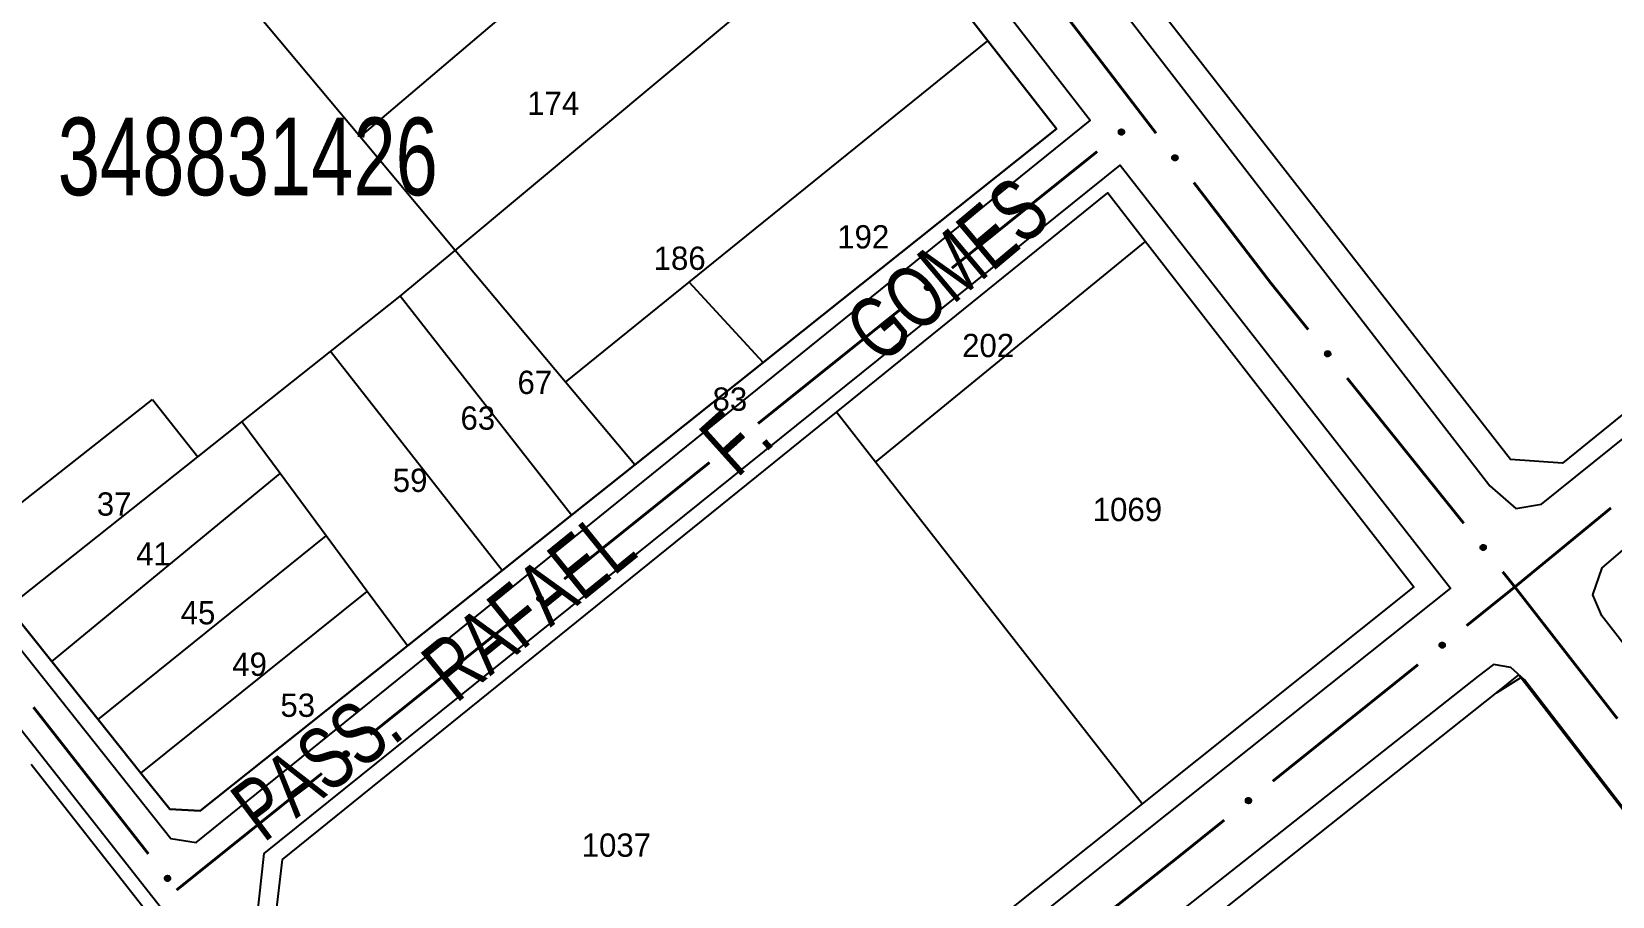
# Model space of a CAD drawing. Extents: x 200123 to 201542, y 4839549 to 4841240.
# Drawn here: x 200697.9 to 200799.7, y 4840211.2 to 4840266.9 of the extents above; entities that cross this region are included whole.
import ezdxf
from ezdxf.enums import TextEntityAlignment as Align

# ---------------------------------------------------------------- set-up
doc = ezdxf.new("R2010")
doc.units = 0
doc.header["$LTSCALE"] = 1.5
doc.header["$MEASUREMENT"] = 0
for name, color, linetype in [('CD_MALHA_LOTES', 7, 'CONTINUOUS'), ('CD_TXT_QUADRA', 2, 'CONTINUOUS'), ('RU-QUADRA', 210, 'CONTINUOUS'), ('SV-EIXO-RUA-PAV', 20, 'CONTINUOUS'), ('SV-RUA-PAVIM', 7, 'CONTINUOUS'), ('SV-TXT-RUA-PAV', 7, 'CONTINUOUS'), ('Th_NmrPort', 1, 'CONTINUOUS')]:
    doc.layers.add(name, color=color, linetype=linetype)
doc.styles.add('ARIAL', font='ARIAL.SHX')

msp = doc.modelspace()

# ---------------------------------------------------------------- linework, layer by layer
at = {"layer": 'CD_MALHA_LOTES', "linetype": 'Continuous', "flags": 128}
for points in [[(200819.19, 4840379.8), (200821.6, 4840379.56), (200878.06, 4840308.22), (200877.69, 4840304.9), (200796.49, 4840239.08), (200793.13, 4840239.31), (200738.29, 4840309.71), (200738.3, 4840312.93)], [(200719.07, 4840260.1), (200746.31, 4840283.24)], [(200725.19, 4840252.77), (200752.36, 4840275.46)], [(200752.36, 4840275.46), (200759.49, 4840266.28)], [(200719.07, 4840260.1), (200709.88, 4840271.11)], [(200740.26, 4840250.74), (200759.49, 4840266.28)], [(200759.49, 4840266.28), (200763.91, 4840260.6)], [(200763.91, 4840260.6), (200745.02, 4840245.55)], [(200725.19, 4840252.77), (200719.07, 4840260.1)], [(200749.74, 4840242.35), (200767.22, 4840256.48)], [(200767.22, 4840256.48), (200769.64, 4840253.36)], [(200752.25, 4840239.14), (200769.64, 4840253.36)], [(200769.64, 4840253.36), (200786.91, 4840231.11)], [(200721.65, 4840249.82), (200725.19, 4840252.77)], [(200732.3, 4840244.3), (200725.19, 4840252.77)], [(200732.3, 4840244.3), (200740.26, 4840250.74)], [(200745.02, 4840245.55), (200740.26, 4840250.74)], [(200717.18, 4840246.27), (200721.65, 4840249.82)], [(200732.68, 4840235.72), (200721.65, 4840249.82)], [(200711.47, 4840241.74), (200717.18, 4840246.27)], [(200728.23, 4840232.17), (200717.18, 4840246.27)], [(200745.02, 4840245.55), (200736.77, 4840238.97)], [(200736.77, 4840238.97), (200732.3, 4840244.3)], [(200693.45, 4840233.53), (200705.71, 4840243.17)], [(200705.71, 4840243.17), (200708.64, 4840239.49)], [(200714.09, 4840213.54), (200749.74, 4840242.35)], [(200752.25, 4840239.14), (200749.74, 4840242.35)], [(200708.64, 4840239.49), (200711.47, 4840241.74)], [(200713.94, 4840238.4), (200711.47, 4840241.74)], [(200696.43, 4840229.8), (200708.64, 4840239.49)], [(200769.43, 4840217.14), (200752.25, 4840239.14)], [(200699.23, 4840226.3), (200713.94, 4840238.4)], [(200716.9, 4840234.39), (200713.94, 4840238.4)], [(200736.77, 4840238.97), (200732.68, 4840235.72)], [(200732.68, 4840235.72), (200728.23, 4840232.17)], [(200702.21, 4840222.57), (200716.9, 4840234.39)], [(200719.54, 4840230.81), (200716.9, 4840234.39)], [(200728.23, 4840232.17), (200722.13, 4840227.31)], [(200786.91, 4840231.11), (200769.43, 4840217.14)], [(200704.97, 4840219.11), (200719.54, 4840230.81)], [(200722.13, 4840227.31), (200719.54, 4840230.81)], [(200699.23, 4840226.3), (200696.43, 4840229.8)], [(200722.13, 4840227.31), (200708.79, 4840216.68), (200706.83, 4840216.79), (200704.97, 4840219.11)], [(200702.21, 4840222.57), (200699.23, 4840226.3)], [(200750.56, 4840191.18), (200792.24, 4840224.27), (200793.85, 4840225.28), (200835.57, 4840171.2), (200836.24, 4840169.89), (200815.32, 4840147.11), (200799.43, 4840129.15)], [(200704.97, 4840219.11), (200702.21, 4840222.57)], [(200697.9, 4840219.69), (200705, 4840210.62)], [(200769.43, 4840217.14), (200745.55, 4840198.05)], [(200713.48, 4840208.43), (200714.09, 4840213.54)]]:
    msp.add_lwpolyline(points, dxfattribs=at)
at = {"layer": 'RU-QUADRA', "linetype": 'Continuous', "flags": 128}
for points in [[(200819.19, 4840379.8), (200821.6, 4840379.56), (200878.06, 4840308.22), (200877.69, 4840304.9), (200796.49, 4840239.08), (200793.13, 4840239.31), (200738.29, 4840309.71), (200738.3, 4840312.93)], [(200730.29, 4840303.86), (200728.07, 4840304.27), (200701.06, 4840281.7), (200685.75, 4840268.91), (200673.41, 4840258.6), (200693.45, 4840233.53), (200696.43, 4840229.8), (200699.23, 4840226.3), (200702.21, 4840222.57), (200704.97, 4840219.11), (200706.83, 4840216.79), (200708.79, 4840216.68), (200722.13, 4840227.31), (200728.23, 4840232.17), (200732.68, 4840235.72), (200736.77, 4840238.97), (200745.02, 4840245.55), (200763.91, 4840260.6), (200759.49, 4840266.28), (200752.36, 4840275.46), (200746.31, 4840283.24), (200737.52, 4840294.56)]]:
    msp.add_lwpolyline(points, close=True, dxfattribs=at)
for points in [[(200697.9, 4840219.69), (200705, 4840210.62), (200712.93, 4840200.51), (200714.11, 4840199.01), (200718.4, 4840202.3), (200713.48, 4840208.43), (200714.09, 4840213.54), (200749.74, 4840242.35), (200767.22, 4840256.48), (200769.64, 4840253.36), (200786.91, 4840231.11), (200769.43, 4840217.14), (200745.55, 4840198.05), (200741.79, 4840195.04), (200737.1, 4840191.29), (200733.55, 4840188.46), (200729.99, 4840185.61), (200726.64, 4840182.93), (200723.19, 4840180.17), (200720.09, 4840177.7), (200717.08, 4840175.29), (200713.73, 4840172.61), (200701.74, 4840163.03), (200693.32, 4840173.88)], [(200815.32, 4840147.11), (200799.43, 4840129.15), (200792.64, 4840121.47), (200785.81, 4840113.74), (200780.94, 4840108.24), (200776.08, 4840102.74), (200768.16, 4840093.79), (200761.62, 4840086.4), (200754.96, 4840094.74), (200741.15, 4840112.02), (200706.27, 4840156.33), (200711.93, 4840160.52), (200718.93, 4840166.08), (200722.77, 4840169.13), (200726.25, 4840171.89), (200730.64, 4840175.37), (200734.06, 4840178.09), (200737.37, 4840180.72), (200741.04, 4840183.63), (200744.33, 4840186.24), (200750.56, 4840191.18), (200792.24, 4840224.27), (200793.67, 4840225.45), (200835.56, 4840171.21)]]:
    msp.add_lwpolyline(points, dxfattribs=at)
at = {"layer": 'SV-EIXO-RUA-PAV', "const_width": 0.18}
for points in [[(200763.92, 4840268.68), (200770.319352, 4840260.324129)], [(200757.174459, 4840251.636795), (200766.53342, 4840259.147444)], [(200772.751446, 4840257.148453), (200777.615635, 4840250.797101)], [(200777.615635, 4840250.797101), (200777.69, 4840250.7)], [(200777.69, 4840250.7), (200780.117077, 4840247.675797)], [(200744.695844, 4840241.622596), (200754.054805, 4840249.133245)], [(200782.620707, 4840244.556207), (200790.131596, 4840235.197439)], [(200732.217229, 4840231.608397), (200741.57619, 4840239.119046)], [(200793.42, 4840231.1), (200799.608937, 4840236.188272)], [(200792.635226, 4840232.07785), (200793.261133, 4840231.297952)], [(200792.649567, 4840230.481603), (200793.42, 4840231.1)], [(200793.261133, 4840231.297952), (200793.42, 4840231.1)], [(200793.42, 4840231.1), (200800.017743, 4840222.617654)], [(200790.310001, 4840228.603723), (200792.649567, 4840230.481603)], [(200719.738615, 4840221.594199), (200729.097576, 4840229.104848)], [(200777.832318, 4840218.588363), (200787.19058, 4840226.099883)], [(200705.444902, 4840213.906819), (200698.046079, 4840223.354433)], [(200707.26, 4840211.58), (200716.618961, 4840219.090649)], [(200771.63, 4840213.61), (200774.712897, 4840216.084524)], [(200765.323572, 4840208.61195), (200771.593295, 4840213.580911)], [(200771.593295, 4840213.580911), (200771.63, 4840213.61)]]:
    msp.add_lwpolyline(points, dxfattribs=at)
at = {"layer": 'SV-EIXO-RUA-PAV'}
for points in [[(200767.91229, 4840260.395144), (200767.916928, 4840260.443832), (200767.930869, 4840260.484729), (200767.952315, 4840260.515492), (200767.978354, 4840260.537735), (200768.007557, 4840260.55749), (200768.041393, 4840260.570912), (200768.082247, 4840260.57749), (200768.131121, 4840260.573181), (200768.172077, 4840260.556146), (200768.203362, 4840260.536734), (200768.228119, 4840260.510917), (200768.246835, 4840260.482227), (200768.259614, 4840260.446619), (200768.265876, 4840260.405152), (200768.260354, 4840260.356112), (200768.246411, 4840260.316112), (200768.224886, 4840260.286901), (200768.198774, 4840260.262176), (200768.168719, 4840260.242365), (200768.135429, 4840260.229382), (200768.093666, 4840260.223152), (200768.045337, 4840260.229244), (200768.005283, 4840260.242695), (200767.975777, 4840260.263804), (200767.952014, 4840260.290059), (200767.931844, 4840260.319108), (200767.916936, 4840260.352559), (200767.91229, 4840260.395144)], [(200771.535433, 4840258.917293), (200771.584003, 4840258.911552), (200771.624573, 4840258.896686), (200771.654841, 4840258.874547), (200771.676487, 4840258.84801), (200771.695575, 4840258.818366), (200771.708225, 4840258.784234), (200771.713874, 4840258.743241), (200771.708457, 4840258.694478), (200771.690496, 4840258.653919), (200771.67038, 4840258.623083), (200771.644008, 4840258.598918), (200771.6149, 4840258.580858), (200771.579011, 4840258.56889), (200771.537412, 4840258.563571), (200771.488511, 4840258.570205), (200771.448837, 4840258.585053), (200771.420122, 4840258.607235), (200771.395997, 4840258.633901), (200771.376873, 4840258.664398), (200771.364648, 4840258.697975), (200771.359368, 4840258.739868), (200771.366555, 4840258.788046), (200771.380912, 4840258.827785), (200771.402685, 4840258.856804), (200771.429473, 4840258.879965), (200771.458972, 4840258.899471), (200771.492754, 4840258.913615), (200771.535433, 4840258.917293)], [(200755.433676, 4840250.380945), (200755.438313, 4840250.429633), (200755.452255, 4840250.47053), (200755.4737, 4840250.501293), (200755.499739, 4840250.523536), (200755.528942, 4840250.543292), (200755.562778, 4840250.556713), (200755.603633, 4840250.563291), (200755.652506, 4840250.558982), (200755.693462, 4840250.541947), (200755.724747, 4840250.522535), (200755.749504, 4840250.496719), (200755.76822, 4840250.468028), (200755.781, 4840250.43242), (200755.787261, 4840250.390953), (200755.781739, 4840250.341914), (200755.767796, 4840250.301913), (200755.746272, 4840250.272703), (200755.72016, 4840250.247978), (200755.690105, 4840250.228166), (200755.656814, 4840250.215183), (200755.615052, 4840250.208953), (200755.566722, 4840250.215045), (200755.526668, 4840250.228496), (200755.497163, 4840250.249605), (200755.4734, 4840250.27586), (200755.453229, 4840250.304909), (200755.438321, 4840250.338361), (200755.433676, 4840250.380945)], [(200781.364813, 4840246.296958), (200781.413501, 4840246.292322), (200781.454398, 4840246.278382), (200781.485162, 4840246.256937), (200781.507405, 4840246.230898), (200781.527162, 4840246.201696), (200781.540584, 4840246.16786), (200781.547163, 4840246.127006), (200781.542855, 4840246.078132), (200781.525821, 4840246.037176), (200781.50641, 4840246.005891), (200781.480594, 4840245.981133), (200781.451905, 4840245.962416), (200781.416296, 4840245.949636), (200781.374829, 4840245.943373), (200781.32579, 4840245.948894), (200781.285789, 4840245.962836), (200781.256578, 4840245.98436), (200781.231853, 4840246.010471), (200781.212041, 4840246.040526), (200781.199056, 4840246.073816), (200781.192825, 4840246.115578), (200781.198916, 4840246.163908), (200781.212366, 4840246.203962), (200781.233474, 4840246.233468), (200781.259729, 4840246.257232), (200781.288777, 4840246.277403), (200781.322228, 4840246.292312), (200781.364813, 4840246.296958)], [(200742.955061, 4840240.366747), (200742.959698, 4840240.415435), (200742.97364, 4840240.456331), (200742.995086, 4840240.487095), (200743.021125, 4840240.509338), (200743.050327, 4840240.529093), (200743.084164, 4840240.542515), (200743.125018, 4840240.549093), (200743.173891, 4840240.544784), (200743.214848, 4840240.527748), (200743.246132, 4840240.508337), (200743.270889, 4840240.48252), (200743.289605, 4840240.45383), (200743.302385, 4840240.418221), (200743.308647, 4840240.376754), (200743.303124, 4840240.327715), (200743.289181, 4840240.287715), (200743.267657, 4840240.258504), (200743.241545, 4840240.233779), (200743.21149, 4840240.213968), (200743.178199, 4840240.200984), (200743.136437, 4840240.194755), (200743.088107, 4840240.200846), (200743.048053, 4840240.214297), (200743.018548, 4840240.235406), (200742.994785, 4840240.261662), (200742.974614, 4840240.29071), (200742.959706, 4840240.324162), (200742.955061, 4840240.366747)], [(200791.379332, 4840233.818601), (200791.42802, 4840233.813965), (200791.468917, 4840233.800024), (200791.499681, 4840233.778579), (200791.521924, 4840233.75254), (200791.54168, 4840233.723338), (200791.555103, 4840233.689502), (200791.561682, 4840233.648648), (200791.557374, 4840233.599775), (200791.54034, 4840233.558818), (200791.520929, 4840233.527533), (200791.495113, 4840233.502775), (200791.466423, 4840233.484058), (200791.430815, 4840233.471278), (200791.389348, 4840233.465015), (200791.340309, 4840233.470536), (200791.300308, 4840233.484478), (200791.271097, 4840233.506002), (200791.246371, 4840233.532113), (200791.226559, 4840233.562168), (200791.213575, 4840233.595458), (200791.207344, 4840233.63722), (200791.213435, 4840233.68555), (200791.226885, 4840233.725604), (200791.247993, 4840233.75511), (200791.274248, 4840233.778874), (200791.303296, 4840233.799045), (200791.336747, 4840233.813954), (200791.379332, 4840233.818601)], [(200730.476446, 4840230.352548), (200730.481084, 4840230.401236), (200730.495025, 4840230.442133), (200730.516471, 4840230.472896), (200730.54251, 4840230.495139), (200730.571713, 4840230.514894), (200730.605549, 4840230.528316), (200730.646403, 4840230.534894), (200730.695277, 4840230.530585), (200730.736233, 4840230.51355), (200730.767518, 4840230.494138), (200730.792275, 4840230.468321), (200730.810991, 4840230.439631), (200730.82377, 4840230.404023), (200730.830032, 4840230.362556), (200730.82451, 4840230.313516), (200730.810567, 4840230.273516), (200730.789042, 4840230.244305), (200730.76293, 4840230.21958), (200730.732875, 4840230.199769), (200730.699585, 4840230.186785), (200730.657822, 4840230.180556), (200730.609493, 4840230.186648), (200730.569439, 4840230.200099), (200730.539933, 4840230.221207), (200730.51617, 4840230.247463), (200730.496, 4840230.276512), (200730.481092, 4840230.309963), (200730.476446, 4840230.352548)], [(200788.569335, 4840227.347712), (200788.573967, 4840227.3964), (200788.587905, 4840227.437298), (200788.609348, 4840227.468063), (200788.635385, 4840227.490309), (200788.664586, 4840227.510067), (200788.698421, 4840227.523492), (200788.739275, 4840227.530073), (200788.788149, 4840227.525769), (200788.829106, 4840227.508737), (200788.860393, 4840227.489329), (200788.885152, 4840227.463514), (200788.903871, 4840227.434826), (200788.916654, 4840227.399218), (200788.92292, 4840227.357752), (200788.917402, 4840227.308712), (200788.903463, 4840227.268711), (200788.881941, 4840227.239498), (200788.855831, 4840227.214771), (200788.825778, 4840227.194956), (200788.792489, 4840227.18197), (200788.750727, 4840227.175736), (200788.702397, 4840227.181824), (200788.662341, 4840227.195271), (200788.632834, 4840227.216377), (200788.609069, 4840227.24263), (200788.588895, 4840227.271677), (200788.573984, 4840227.305127), (200788.569335, 4840227.347712)], [(200717.997831, 4840220.338349), (200718.002469, 4840220.387037), (200718.01641, 4840220.427934), (200718.037856, 4840220.458697), (200718.063895, 4840220.48094), (200718.093098, 4840220.500696), (200718.126934, 4840220.514117), (200718.167789, 4840220.520695), (200718.216662, 4840220.516386), (200718.257618, 4840220.499351), (200718.288903, 4840220.479939), (200718.31366, 4840220.454123), (200718.332376, 4840220.425432), (200718.345156, 4840220.389824), (200718.351417, 4840220.348357), (200718.345895, 4840220.299318), (200718.331952, 4840220.259317), (200718.310428, 4840220.230106), (200718.284316, 4840220.205382), (200718.25426, 4840220.18557), (200718.22097, 4840220.172587), (200718.179208, 4840220.166357), (200718.130878, 4840220.172449), (200718.090824, 4840220.1859), (200718.061319, 4840220.207009), (200718.037556, 4840220.233264), (200718.017385, 4840220.262313), (200718.002477, 4840220.295765), (200717.997831, 4840220.338349)], [(200776.091651, 4840217.332352), (200776.096284, 4840217.381041), (200776.110222, 4840217.421939), (200776.131665, 4840217.452704), (200776.157702, 4840217.474949), (200776.186903, 4840217.494707), (200776.220738, 4840217.508132), (200776.261592, 4840217.514714), (200776.310466, 4840217.510409), (200776.351423, 4840217.493378), (200776.38271, 4840217.473969), (200776.407469, 4840217.448155), (200776.426188, 4840217.419466), (200776.438971, 4840217.383859), (200776.445236, 4840217.342393), (200776.439719, 4840217.293353), (200776.425779, 4840217.253351), (200776.404258, 4840217.224138), (200776.378148, 4840217.199411), (200776.348095, 4840217.179597), (200776.314805, 4840217.16661), (200776.273044, 4840217.160377), (200776.224714, 4840217.166464), (200776.184658, 4840217.179912), (200776.155151, 4840217.201018), (200776.131385, 4840217.227271), (200776.111212, 4840217.256318), (200776.096301, 4840217.289768), (200776.091651, 4840217.332352)], [(200706.679962, 4840212.151224), (200706.631332, 4840212.15644), (200706.590604, 4840212.170867), (200706.560098, 4840212.192677), (200706.538167, 4840212.218979), (200706.51876, 4840212.248415), (200706.505741, 4840212.282408), (200706.49965, 4840212.323338), (200706.50454, 4840212.372157), (200706.522061, 4840212.412907), (200706.541843, 4840212.443959), (200706.567952, 4840212.468407), (200706.596863, 4840212.486781), (200706.632621, 4840212.499136), (200706.67416, 4840212.504904), (200706.72313, 4840212.498799), (200706.762961, 4840212.484382), (200706.791914, 4840212.462511), (200706.816327, 4840212.436107), (200706.835779, 4840212.405818), (200706.848366, 4840212.372376), (200706.854099, 4840212.330542), (200706.847432, 4840212.282289), (200706.833506, 4840212.242397), (200706.812048, 4840212.213145), (200706.785512, 4840212.189696), (200706.756225, 4840212.169872), (200706.722599, 4840212.155363), (200706.679962, 4840212.151224)]]:
    msp.add_lwpolyline(points, close=True, dxfattribs=at)
for points in [[(200767.91229, 4840260.395144), (200768.082247, 4840260.57749)], [(200767.915894, 4840260.421562), (200768.056316, 4840260.569244)], [(200767.916394, 4840260.372975), (200768.105113, 4840260.571663)], [(200767.916928, 4840260.443832), (200768.041393, 4840260.570912)], [(200767.916936, 4840260.352559), (200768.131121, 4840260.573181)], [(200767.924774, 4840260.46718), (200768.018188, 4840260.557891)], [(200767.928167, 4840260.338684), (200768.147748, 4840260.562138)], [(200767.930869, 4840260.484729), (200768.007557, 4840260.55749)], [(200767.931844, 4840260.319108), (200768.172077, 4840260.556146)], [(200767.944197, 4840260.307808), (200768.182724, 4840260.544717)], [(200767.952014, 4840260.290059), (200768.203362, 4840260.536734)], [(200767.966192, 4840260.278221), (200768.216004, 4840260.520687)], [(200767.975777, 4840260.263804), (200768.228119, 4840260.510917)], [(200767.993718, 4840260.254821), (200768.235437, 4840260.494292)], [(200768.005283, 4840260.242695), (200768.246835, 4840260.482227)], [(200768.027629, 4840260.236546), (200768.250192, 4840260.460645)], [(200768.045337, 4840260.229244), (200768.259614, 4840260.446619)], [(200768.071539, 4840260.229794), (200768.260691, 4840260.423581)], [(200768.093666, 4840260.223152), (200768.265876, 4840260.405152)], [(200768.117353, 4840260.231569), (200768.257355, 4840260.375414)], [(200768.135429, 4840260.229382), (200768.260354, 4840260.356112)], [(200768.155061, 4840260.239085), (200768.248685, 4840260.331715)], [(200768.168719, 4840260.242365), (200768.246411, 4840260.316112)], [(200771.359368, 4840258.739868), (200771.537412, 4840258.563571)], [(200771.364648, 4840258.697975), (200771.488511, 4840258.570205)], [(200771.366511, 4840258.761839), (200771.555954, 4840258.568337)], [(200771.366555, 4840258.788046), (200771.579011, 4840258.56889)], [(200771.367245, 4840258.715996), (200771.507876, 4840258.572765)], [(200771.373904, 4840258.678127), (200771.464385, 4840258.582425)], [(200771.374258, 4840258.805584), (200771.593247, 4840258.577991)], [(200771.376873, 4840258.664398), (200771.448837, 4840258.585053)], [(200771.380912, 4840258.827785), (200771.6149, 4840258.580858)], [(200771.393298, 4840258.839071), (200771.627221, 4840258.591979)], [(200771.402685, 4840258.856804), (200771.644008, 4840258.598918)], [(200771.417316, 4840258.866059), (200771.65405, 4840258.610808)], [(200771.429473, 4840258.879965), (200771.67038, 4840258.623083)], [(200771.447395, 4840258.887377), (200771.678829, 4840258.643534)], [(200771.458972, 4840258.899471), (200771.690496, 4840258.653919)], [(200771.478627, 4840258.902702), (200771.697039, 4840258.678106)], [(200771.492754, 4840258.913615), (200771.708457, 4840258.694478)], [(200771.513177, 4840258.913693), (200771.707529, 4840258.720513)], [(200771.535433, 4840258.917293), (200771.713874, 4840258.743241)], [(200771.561762, 4840258.913091), (200771.706219, 4840258.769353)], [(200771.584003, 4840258.911552), (200771.708225, 4840258.784234)], [(200771.607167, 4840258.903177), (200771.695734, 4840258.807729)], [(200771.624573, 4840258.896686), (200771.695575, 4840258.818366)], [(200755.433676, 4840250.380945), (200755.603633, 4840250.563291)], [(200755.437279, 4840250.407363), (200755.577701, 4840250.555045)], [(200755.43778, 4840250.358777), (200755.626498, 4840250.557464)], [(200755.438313, 4840250.429633), (200755.562778, 4840250.556713)], [(200755.438321, 4840250.338361), (200755.652506, 4840250.558982)], [(200755.44616, 4840250.452981), (200755.539573, 4840250.543692)], [(200755.449553, 4840250.324485), (200755.669133, 4840250.547939)], [(200755.452255, 4840250.47053), (200755.528942, 4840250.543292)], [(200755.453229, 4840250.304909), (200755.693462, 4840250.541947)], [(200755.465583, 4840250.29361), (200755.704109, 4840250.530518)], [(200755.4734, 4840250.27586), (200755.724747, 4840250.522535)], [(200755.487577, 4840250.264022), (200755.73739, 4840250.506489)], [(200755.497163, 4840250.249605), (200755.749504, 4840250.496719)], [(200755.515103, 4840250.240623), (200755.756822, 4840250.480094)], [(200755.526668, 4840250.228496), (200755.76822, 4840250.468028)], [(200755.549015, 4840250.222348), (200755.771578, 4840250.446446)], [(200755.566722, 4840250.215045), (200755.781, 4840250.43242)], [(200755.592924, 4840250.215596), (200755.782076, 4840250.409382)], [(200755.615052, 4840250.208953), (200755.787261, 4840250.390953)], [(200755.638739, 4840250.21737), (200755.77874, 4840250.361216)], [(200755.656814, 4840250.215183), (200755.781739, 4840250.341914)], [(200755.676446, 4840250.224887), (200755.77007, 4840250.317516)], [(200755.690105, 4840250.228166), (200755.767796, 4840250.301913)], [(200781.192825, 4840246.115578), (200781.374829, 4840245.943373)], [(200781.198916, 4840246.163908), (200781.416296, 4840245.949636)], [(200781.199467, 4840246.137706), (200781.393258, 4840245.948558)], [(200781.206218, 4840246.181615), (200781.430322, 4840245.959058)], [(200781.212366, 4840246.203962), (200781.451905, 4840245.962416)], [(200781.224492, 4840246.215527), (200781.463969, 4840245.973814)], [(200781.233474, 4840246.233468), (200781.480594, 4840245.981133)], [(200781.247891, 4840246.243054), (200781.490364, 4840245.993248)], [(200781.259729, 4840246.257232), (200781.50641, 4840246.005891)], [(200781.277478, 4840246.265049), (200781.514393, 4840246.026529)], [(200781.288777, 4840246.277403), (200781.525821, 4840246.037176)], [(200781.308353, 4840246.28108), (200781.531813, 4840246.061505)], [(200781.322228, 4840246.292312), (200781.542855, 4840246.078132)], [(200781.342644, 4840246.292854), (200781.541336, 4840246.10414)], [(200781.364813, 4840246.296958), (200781.547163, 4840246.127006)], [(200781.391231, 4840246.293356), (200781.538916, 4840246.152937)], [(200781.413501, 4840246.292322), (200781.540584, 4840246.16786)], [(200781.436849, 4840246.284476), (200781.527563, 4840246.191065)], [(200781.454398, 4840246.278382), (200781.527162, 4840246.201696)], [(200781.199056, 4840246.073816), (200781.32579, 4840245.948894)], [(200781.201243, 4840246.091891), (200781.345092, 4840245.951893)], [(200781.20876, 4840246.054184), (200781.301392, 4840245.960562)], [(200781.212041, 4840246.040526), (200781.285789, 4840245.962836)], [(200742.955061, 4840240.366747), (200743.125018, 4840240.549093)], [(200742.958664, 4840240.393165), (200743.099087, 4840240.540846)], [(200742.959165, 4840240.344578), (200743.147884, 4840240.543265)], [(200742.959698, 4840240.415435), (200743.084164, 4840240.542515)], [(200742.959706, 4840240.324162), (200743.173891, 4840240.544784)], [(200742.967545, 4840240.438782), (200743.060959, 4840240.529494)], [(200742.970938, 4840240.310286), (200743.190519, 4840240.533741)], [(200742.97364, 4840240.456331), (200743.050327, 4840240.529093)], [(200742.974614, 4840240.29071), (200743.214848, 4840240.527748)], [(200742.986968, 4840240.279411), (200743.225494, 4840240.51632)], [(200742.994785, 4840240.261662), (200743.246132, 4840240.508337)], [(200743.008963, 4840240.249823), (200743.258775, 4840240.49229)], [(200743.018548, 4840240.235406), (200743.270889, 4840240.48252)], [(200743.036489, 4840240.226424), (200743.278208, 4840240.465895)], [(200743.048053, 4840240.214297), (200743.289605, 4840240.45383)], [(200743.0704, 4840240.208149), (200743.292963, 4840240.432247)], [(200743.088107, 4840240.200846), (200743.302385, 4840240.418221)], [(200743.114309, 4840240.201397), (200743.303462, 4840240.395183)], [(200743.136437, 4840240.194755), (200743.308647, 4840240.376754)], [(200743.160124, 4840240.203172), (200743.300126, 4840240.347017)], [(200743.178199, 4840240.200984), (200743.303124, 4840240.327715)], [(200743.197832, 4840240.210688), (200743.291455, 4840240.303318)], [(200743.21149, 4840240.213968), (200743.289181, 4840240.287715)], [(200791.207344, 4840233.63722), (200791.389348, 4840233.465015)], [(200791.213435, 4840233.68555), (200791.430815, 4840233.471278)], [(200791.213575, 4840233.595458), (200791.340309, 4840233.470536)], [(200791.213986, 4840233.659348), (200791.407777, 4840233.4702)], [(200791.215762, 4840233.613533), (200791.359611, 4840233.473535)], [(200791.220737, 4840233.703257), (200791.444841, 4840233.4807)], [(200791.223279, 4840233.575826), (200791.315911, 4840233.482205)], [(200791.226559, 4840233.562168), (200791.300308, 4840233.484478)], [(200791.226885, 4840233.725604), (200791.466423, 4840233.484058)], [(200791.239011, 4840233.737169), (200791.478488, 4840233.495456)], [(200791.247993, 4840233.75511), (200791.495113, 4840233.502775)], [(200791.26241, 4840233.764696), (200791.504883, 4840233.51489)], [(200791.274248, 4840233.778874), (200791.520929, 4840233.527533)], [(200791.291997, 4840233.786691), (200791.528912, 4840233.548171)], [(200791.303296, 4840233.799045), (200791.54034, 4840233.558818)], [(200791.322872, 4840233.802722), (200791.546332, 4840233.583147)], [(200791.336747, 4840233.813954), (200791.557374, 4840233.599775)], [(200791.357163, 4840233.814496), (200791.555855, 4840233.625782)], [(200791.379332, 4840233.818601), (200791.561682, 4840233.648648)], [(200791.40575, 4840233.814998), (200791.553435, 4840233.674579)], [(200791.42802, 4840233.813965), (200791.555103, 4840233.689502)], [(200791.451368, 4840233.806118), (200791.542081, 4840233.712707)], [(200791.468917, 4840233.800024), (200791.54168, 4840233.723338)], [(200730.476446, 4840230.352548), (200730.646403, 4840230.534894)], [(200730.48005, 4840230.378966), (200730.620472, 4840230.526648)], [(200730.48055, 4840230.330379), (200730.669269, 4840230.529066)], [(200730.481084, 4840230.401236), (200730.605549, 4840230.528316)], [(200730.481092, 4840230.309963), (200730.695277, 4840230.530585)], [(200730.48893, 4840230.424584), (200730.582344, 4840230.515295)], [(200730.492323, 4840230.296088), (200730.711904, 4840230.519542)], [(200730.495025, 4840230.442133), (200730.571713, 4840230.514894)], [(200730.496, 4840230.276512), (200730.736233, 4840230.51355)], [(200730.508353, 4840230.265212), (200730.746879, 4840230.502121)], [(200730.51617, 4840230.247463), (200730.767518, 4840230.494138)], [(200730.530348, 4840230.235625), (200730.78016, 4840230.478091)], [(200730.539933, 4840230.221207), (200730.792275, 4840230.468321)], [(200730.557874, 4840230.212225), (200730.799593, 4840230.451696)], [(200730.569439, 4840230.200099), (200730.810991, 4840230.439631)], [(200730.591785, 4840230.19395), (200730.814348, 4840230.418048)], [(200730.609493, 4840230.186648), (200730.82377, 4840230.404023)], [(200730.635695, 4840230.187198), (200730.824847, 4840230.380985)], [(200730.657822, 4840230.180556), (200730.830032, 4840230.362556)], [(200730.681509, 4840230.188973), (200730.821511, 4840230.332818)], [(200730.699585, 4840230.186785), (200730.82451, 4840230.313516)], [(200730.719217, 4840230.196489), (200730.812841, 4840230.289119)], [(200730.732875, 4840230.199769), (200730.810567, 4840230.273516)], [(200788.569335, 4840227.347712), (200788.739275, 4840227.530073)], [(200788.572936, 4840227.37413), (200788.713344, 4840227.521825)], [(200788.573441, 4840227.325543), (200788.762141, 4840227.524248)], [(200788.573967, 4840227.3964), (200788.698421, 4840227.523492)], [(200788.573984, 4840227.305127), (200788.788149, 4840227.525769)], [(200788.581812, 4840227.419748), (200788.675217, 4840227.510468)], [(200788.585217, 4840227.291253), (200788.804777, 4840227.514727)], [(200788.587905, 4840227.437298), (200788.664586, 4840227.510067)], [(200788.588895, 4840227.271677), (200788.829106, 4840227.508737)], [(200788.60125, 4840227.260379), (200788.839754, 4840227.49731)], [(200788.609069, 4840227.24263), (200788.860393, 4840227.489329)], [(200788.623247, 4840227.230793), (200788.873037, 4840227.473283)], [(200788.632834, 4840227.216377), (200788.885152, 4840227.463514)], [(200788.650776, 4840227.207397), (200788.892472, 4840227.44689)], [(200788.662341, 4840227.195271), (200788.903871, 4840227.434826)], [(200788.684688, 4840227.189125), (200788.907231, 4840227.413243)], [(200788.702397, 4840227.181824), (200788.916654, 4840227.399218)], [(200788.728599, 4840227.182377), (200788.917733, 4840227.376181)], [(200788.750727, 4840227.175736), (200788.92292, 4840227.357752)], [(200788.774413, 4840227.184156), (200788.914401, 4840227.328014)], [(200788.792489, 4840227.18197), (200788.917402, 4840227.308712)], [(200788.81212, 4840227.191675), (200788.905735, 4840227.284314)], [(200788.825778, 4840227.194956), (200788.903463, 4840227.268711)], [(200717.997831, 4840220.338349), (200718.167789, 4840220.520695)], [(200718.001435, 4840220.364767), (200718.141857, 4840220.512449)], [(200718.001936, 4840220.316181), (200718.190654, 4840220.514868)], [(200718.002469, 4840220.387037), (200718.126934, 4840220.514117)], [(200718.002477, 4840220.295765), (200718.216662, 4840220.516386)], [(200718.010316, 4840220.410385), (200718.103729, 4840220.501096)], [(200718.013709, 4840220.281889), (200718.233289, 4840220.505343)], [(200718.01641, 4840220.427934), (200718.093098, 4840220.500696)], [(200718.017385, 4840220.262313), (200718.257618, 4840220.499351)], [(200718.029738, 4840220.251014), (200718.268265, 4840220.487922)], [(200718.037556, 4840220.233264), (200718.288903, 4840220.479939)], [(200718.051733, 4840220.221426), (200718.301546, 4840220.463893)], [(200718.061319, 4840220.207009), (200718.31366, 4840220.454123)], [(200718.079259, 4840220.198027), (200718.320978, 4840220.437497)], [(200718.090824, 4840220.1859), (200718.332376, 4840220.425432)], [(200718.113171, 4840220.179752), (200718.335734, 4840220.40385)], [(200718.130878, 4840220.172449), (200718.345156, 4840220.389824)], [(200718.15708, 4840220.172999), (200718.346232, 4840220.366786)], [(200718.179208, 4840220.166357), (200718.351417, 4840220.348357)], [(200718.202894, 4840220.174774), (200718.342896, 4840220.31862)], [(200718.22097, 4840220.172587), (200718.345895, 4840220.299318)], [(200718.240602, 4840220.182291), (200718.334226, 4840220.27492)], [(200718.25426, 4840220.18557), (200718.331952, 4840220.259317)], [(200776.091651, 4840217.332352), (200776.261592, 4840217.514714)], [(200776.095253, 4840217.358771), (200776.235661, 4840217.506465)], [(200776.095758, 4840217.310184), (200776.284458, 4840217.508889)], [(200776.096284, 4840217.381041), (200776.220738, 4840217.508132)], [(200776.096301, 4840217.289768), (200776.310466, 4840217.510409)], [(200776.104129, 4840217.404389), (200776.197534, 4840217.495109)], [(200776.107534, 4840217.275893), (200776.327094, 4840217.499368)], [(200776.110222, 4840217.421939), (200776.186903, 4840217.494707)], [(200776.111212, 4840217.256318), (200776.351423, 4840217.493378)], [(200776.123567, 4840217.24502), (200776.362071, 4840217.48195)], [(200776.131385, 4840217.227271), (200776.38271, 4840217.473969)], [(200776.145564, 4840217.215434), (200776.395354, 4840217.457924)], [(200776.155151, 4840217.201018), (200776.407469, 4840217.448155)], [(200776.173092, 4840217.192037), (200776.414789, 4840217.43153)], [(200776.184658, 4840217.179912), (200776.426188, 4840217.419466)], [(200776.207005, 4840217.173765), (200776.429548, 4840217.397884)], [(200776.224714, 4840217.166464), (200776.438971, 4840217.383859)], [(200776.250915, 4840217.167017), (200776.44005, 4840217.360821)], [(200776.273044, 4840217.160377), (200776.445236, 4840217.342393)], [(200776.29673, 4840217.168796), (200776.436718, 4840217.312655)], [(200776.314805, 4840217.16661), (200776.439719, 4840217.293353)], [(200776.334437, 4840217.176316), (200776.428052, 4840217.268954)], [(200776.348095, 4840217.179597), (200776.425779, 4840217.253351)], [(200706.679962, 4840212.151224), (200706.49965, 4840212.323338)], [(200706.722599, 4840212.155363), (200706.50454, 4840212.372157)], [(200706.631332, 4840212.15644), (200706.505741, 4840212.282408)], [(200706.702178, 4840212.155065), (200706.505749, 4840212.346133)], [(200706.653588, 4840212.155142), (200706.507587, 4840212.29731)], [(200706.736607, 4840212.166429), (200706.51578, 4840212.388651)], [(200706.60808, 4840212.164564), (200706.518485, 4840212.25905)], [(200706.590604, 4840212.170867), (200706.51876, 4840212.248415)], [(200706.756225, 4840212.169872), (200706.522061, 4840212.412907)], [(200706.767671, 4840212.182091), (200706.533615, 4840212.423417)], [(200706.785512, 4840212.189696), (200706.541843, 4840212.443959)], [(200706.797518, 4840212.203732), (200706.558039, 4840212.45641)], [(200706.812048, 4840212.213145), (200706.567952, 4840212.468407)], [(200706.821243, 4840212.230978), (200706.584663, 4840212.475527)], [(200706.833506, 4840212.242397), (200706.596863, 4840212.486781)], [(200706.83992, 4840212.264669), (200706.618484, 4840212.489882)], [(200706.847432, 4840212.282289), (200706.632621, 4840212.499136)], [(200706.847194, 4840212.308495), (200706.65567, 4840212.499939)], [(200706.854099, 4840212.330542), (200706.67416, 4840212.504904)], [(200706.845964, 4840212.354328), (200706.703794, 4840212.49603)], [(200706.848366, 4840212.372376), (200706.72313, 4840212.498799)], [(200706.838896, 4840212.392122), (200706.747387, 4840212.486841)], [(200706.835779, 4840212.405818), (200706.762961, 4840212.484382)]]:
    msp.add_lwpolyline(points, dxfattribs=at)
at = {"layer": 'SV-RUA-PAVIM', "linetype": 'Continuous'}
for points in [[(200791.82, 4840237.61, 3.68), (200793.48, 4840236.16, 3.68), (200795.14, 4840236.44, 3.68), (200878.72, 4840303.68, 3.54), (200879.86, 4840304.68, 3.56), (200880.95, 4840307.3, 3.56), (200822.51, 4840381.69, 2.68), (200820.78, 4840382.8, 2.68), (200818.7, 4840383.15, 2.68), (200816.78, 4840381.93, 2.68), (200736.26, 4840315.22, 2.68), (200734.98, 4840313.31, 2.68), (200735.06, 4840311.54, 2.68), (200736.21, 4840309.66, 2.68)], [(200670.77, 4840260.39, 4.18), (200706.9, 4840214.89, 2.54), (200708.53, 4840214.63, 2.54), (200766.08, 4840261.14, 2.53), (200731.14, 4840306.22, 2.52), (200729.32, 4840307.17, 2.52), (200727.78, 4840307.34, 2.52)], [(200845.29, 4840178.6, 3.76), (200842.09, 4840175.54, 3.76), (200840.28, 4840176.1, 3.76), (200799.03, 4840229.24, 3.71), (200798.45, 4840230.6, 3.71), (200799.05, 4840232.34, 3.71), (200804.58, 4840237.07, 3.71), (200883.64, 4840300.58, 3.44), (200886.33, 4840300.35, 3.41), (200888.43, 4840299.35, 3.43), (200915.91, 4840264.07, 3.44), (200917.24, 4840262.47, 3.44), (200917.48, 4840261.45, 3.44), (200888.43, 4840227.35, 3.64)], [(200699.73, 4840162.45, 2.79), (200643.8, 4840234.81, 2.81), (200643.78, 4840238.58, 2.77), (200668.51, 4840258.44, 2.78), (200714.1, 4840200.46, 2.79), (200716.59, 4840202.21, 2.79), (200712.27, 4840208.25, 2.79), (200712.9, 4840213.94, 2.79), (200768.01, 4840258.27, 2.79), (200789.28, 4840231.03, 2.86), (200701.97, 4840161.43, 2.86)]]:
    msp.add_polyline3d(points, close=True, dxfattribs=at)
msp.add_polyline3d([(200835.56, 4840171.21, 4.12), (200794.04, 4840225.11, 3.76), (200793.17, 4840225.91, 3.76), (200793.17, 4840225.92, 3.76), (200792.04, 4840226.11, 3.76), (200791.05, 4840225.36, 3.76), (200705.24, 4840157.57, 3.2), (200705.22, 4840157.53, 3.19), (200704.78, 4840156.54, 3.19), (200704.78, 4840156.52, 3.19), (200704.94, 4840155.43, 3.19), (200705.73, 4840153.98, 3.19), (200755.29, 4840090.92, 3.59), (200760.78, 4840084.11, 3.93), (200761.78, 4840084.1, 3.93), (200762.75, 4840084.11, 3.93), (200762.79, 4840084.16, 3.93), (200835.33, 4840167.58, 4.12)], dxfattribs=at)

# ---------------------------------------------------------------- texts
at = {"layer": 'CD_TXT_QUADRA', "style": 'ARIAL', "width": 0.7}
msp.add_text('348831426', height=5, dxfattribs=at).set_placement((200699.61, 4840256.33))
at = {"layer": 'SV-TXT-RUA-PAV', "style": 'ARIAL', "width": 0.7}
for s, rotation, p in [('GOMES', 40, (200752.58, 4840245.33)), ('F.', 42, (200743.33, 4840238.07)), ('RAFAEL', 39, (200725.25, 4840223.55)), ('PASS.', 37, (200712.86, 4840214.58))]:
    msp.add_text(s, height=4, rotation=rotation, dxfattribs=at).set_placement(p)
at = {"layer": 'Th_NmrPort', "color": 1}
for s, p in [('174', (200729.836266, 4840262.252573)), ('192', (200749.796266, 4840253.652573)), ('186', (200737.976266, 4840252.272573)), ('202', (200757.836266, 4840246.652573)), ('67', (200729.209912, 4840244.279426)), ('83', (200741.768007, 4840243.198758)), ('63', (200725.539912, 4840241.979426)), ('59', (200721.179912, 4840237.969426)), ('37', (200702.126266, 4840236.442573)), ('1069', (200766.246266, 4840236.092573)), ('41', (200704.656266, 4840233.232573)), ('45', (200707.526266, 4840229.442573)), ('49', (200710.846266, 4840226.122573)), ('53', (200713.946266, 4840223.482573)), ('1037', (200733.346266, 4840214.472573))]:
    msp.add_text(s, height=1.5, dxfattribs=at).set_placement(p, align=Align.MIDDLE_LEFT)

doc.saveas('drawing.dxf')
